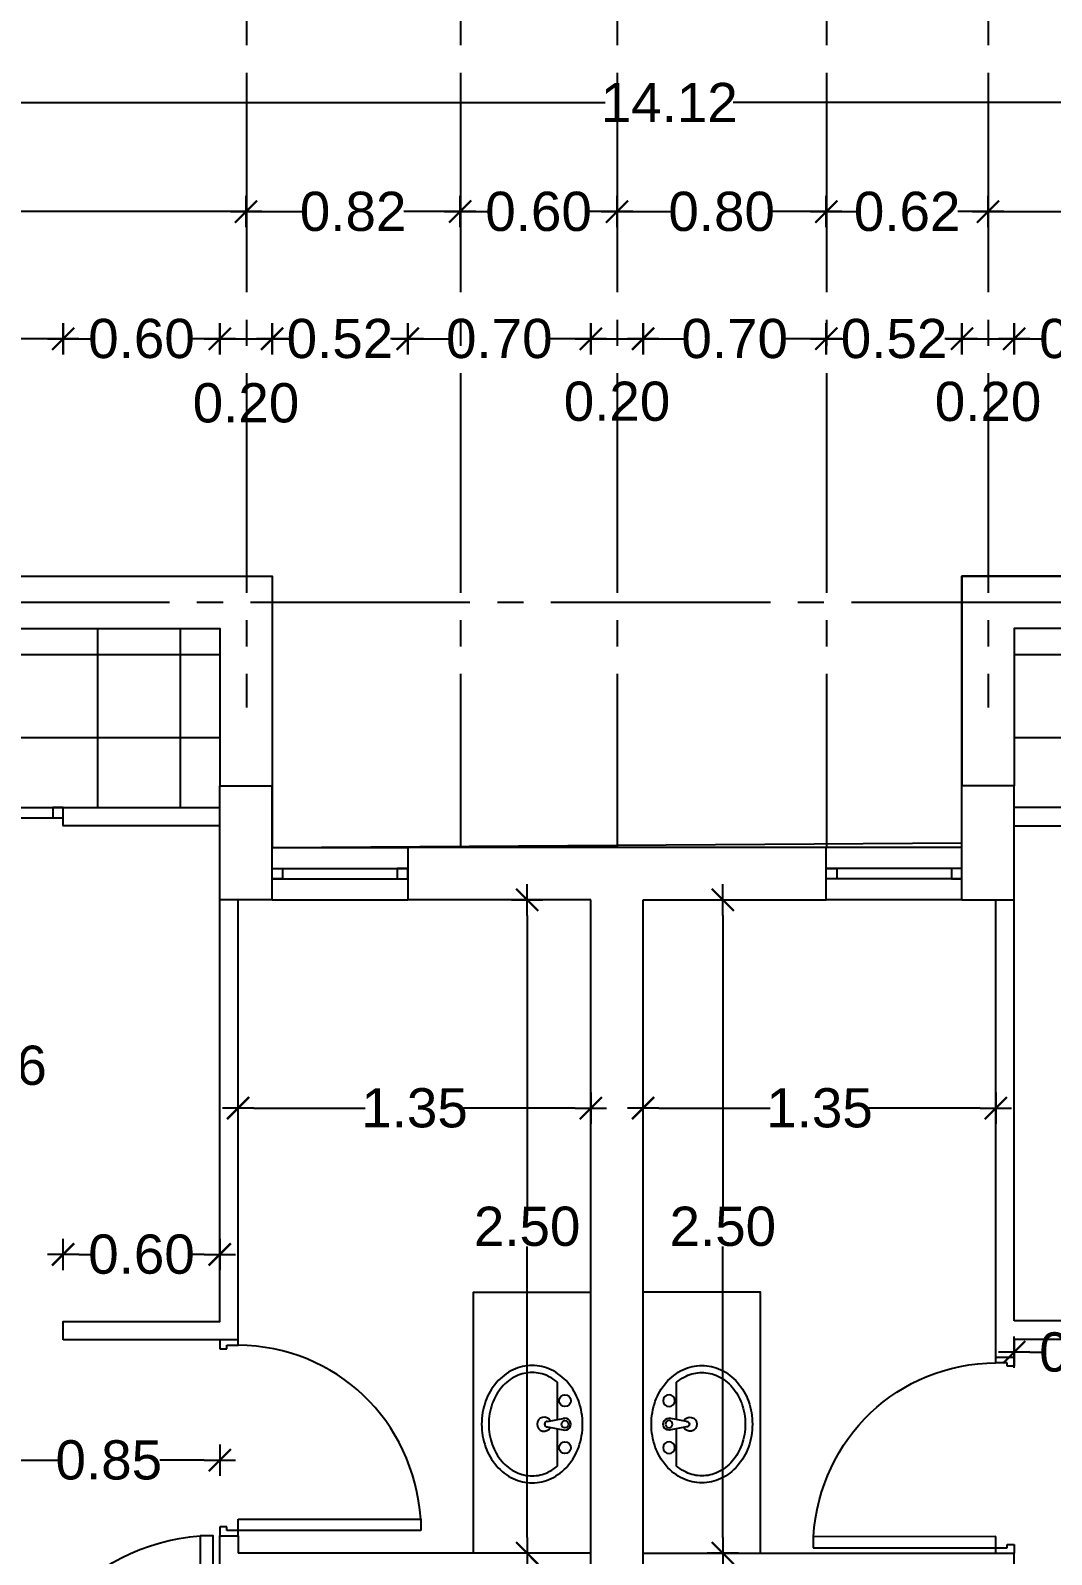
# Model space of a CAD drawing. Header units: millimetres. Extents: x 1217 to 2428, y 234 to 644.
# Drawn here: x 2357.49 to 2361.4, y 491.42 to 497.25 of the extents above; entities that cross this region are included whole.
import ezdxf

# ---------------------------------------------------------------- set-up
doc = ezdxf.new("R2010")
doc.units = ezdxf.units.MM
doc.linetypes.add('ACAD_ISO04W100', pattern=[30, 24, -3, 0, -3])
doc.layers.get('0').update_dxf_attribs({"lineweight": 5})
for name, color, linetype in [('0.1', 251, 'Continuous'), ('0.2', 2, 'Continuous'), ('0.3', 6, 'Continuous'), ('COTAS', 252, 'Continuous'), ('COTAS INTERIORES', 3, 'Continuous'), ('EJES', 8, 'Continuous'), ('MUROS', 7, 'Continuous'), ('PUERTAS', 2, 'Continuous')]:
    doc.layers.add(name, color=color, linetype=linetype)
doc.styles.add('INTERARQ', font='arial.ttf')
doc.dimstyles.new('ESCALA_1-50', dxfattribs={"dimtxt": 0.15, "dimasz": 0.06, "dimexe": 0.18, "dimexo": 0.0625, "dimgap": 0, "dimtad": 0, "dimtih": 1, "dimtoh": 1, "dimzin": 0, "dimdsep": 46, "dimtxsty": 'INTERARQ', "dimblk": 'DIMTICK', "dimcen": 0, "dimse1": 1, "dimse2": 1, "dimclrd": 256, "dimclre": 1, "dimclrt": 2, "dimadec": 0, "dimazin": 0, "dimtfac": 4.5, "dimtofl": 0, "dimtmove": 2, "dimatfit": 3, "dimldrblk": 'DIMTICK', "dimfxl": 1, "dimtolj": 1, "dimtzin": 0, "dimarcsym": 0})
pattern_1 = [(90, (807.40966, -346.18826), (-0.31749764, 2e-16), []), (180, (807.40966, -346.18826), (-2e-16, -0.31749764), [])]

# ---------------------------------------------------------------- blocks, each defined once
blk = doc.blocks.new('P80')
at = {"layer": 'PUERTAS'}
for p, q in [((-0.07, 0.825), (-0.07, 0.85)), ((-0.03, 0.825), (-0.07, 0.825)), ((-0.03, 0.8162), (-0.03, 0.825)), ((0, 0.85), (0, 0.8162)), ((0, 0.8162), (-0.03, 0.8162)), ((-0.07, 0.025), (-0.03, 0.025)), ((-0.07, 0), (-0.07, 0.025)), ((-0.03, 0.0338), (0, 0.0338)), ((-0.03, 0.025), (-0.03, 0.0338)), ((0, 0.0338), (0, 0))]:
    blk.add_line(p, q, dxfattribs=at)
blk.add_lwpolyline([(-0.87, 0.075), (-0.07, 0.075), (-0.07, 0.025), (-0.87, 0.025)], close=True, dxfattribs=at)
blk.add_arc((-0.0663, 0.0108), 0.8063, 87.41929, 175.43291, dxfattribs=at)
blk = doc.blocks.new('Van1-pla')
at = {"color": 8}
for p, q in [((-1.41, 37.99), (-2.71, 45.49)), ((0.99, 37.99), (2.29, 45.49)), ((-2.16, 42.32), (-18.03, 42.32)), ((17.6, 42.32), (1.74, 42.32))]:
    blk.add_line(p, q, dxfattribs=at)
blk.add_lwpolyline([(-25.21, 31.5, 0.112687), (-23.37, 23.44, 0.103282), (-17.89, 16.3, 0.092276), (-9.94, 11.68, 0.085761), (-0.21, 10, 0.085761), (9.52, 11.68, 0.092276), (17.47, 16.3, 0.103282), (22.95, 23.44, 0.112687), (24.79, 31.5, 0.112687), (22.95, 39.56, 0.103282), (17.47, 46.7, 0.092276), (9.52, 51.32, 0.085761), (-0.21, 53, 0.085761), (-9.94, 51.32, 0.092276), (-17.89, 46.7, 0.103282), (-23.37, 39.56, 0.112687)], format="xyb", close=True, dxfattribs=at)
for points in [[(-18.03, 42.32, 0.063934), (-20.67, 38.26, 0.112687), (-22.21, 31.5, 0.112687)], [(-22.21, 31.5, 0.112687), (-20.67, 24.74, 0.103282), (-15.93, 18.57, 0.092276), (-8.94, 14.51, 0.085761), (-0.21, 13, 0.085761), (8.51, 14.51, 0.092276), (15.51, 18.57, 0.103282), (20.25, 24.74, 0.112687), (21.79, 31.5, 0.112687), (20.25, 38.26, 0.063934), (17.6, 42.32, 0.092276)]]:
    blk.add_lwpolyline(points, format="xyb", dxfattribs=at)
for centre, radius in [((-10.21, 45.49), 2.5), ((-0.21, 45.49), 1.5), ((9.79, 45.49), 2.5)]:
    blk.add_circle(centre, radius, dxfattribs=at)
for centre, radius, start, end in [((-0.21, 45.49), 2.5, 340.33287, 199.66713), ((-0.21, 36.6), 3, 118.18244, 61.81756), ((-0.21, 37.99), 1.2, 180, 0)]:
    blk.add_arc(centre, radius, start, end, dxfattribs=at)
blk = doc.blocks.new('DFDFDFDFDDFGGG')
at = {"layer": 'PUERTAS'}
for p, q in [((381629.6763, 7752659.5205), (381629.6427, 7752659.5205)), ((381629.6629, 7752659.4936), (381629.6763, 7752659.4936)), ((381629.6629, 7752659.4505), (381629.6629, 7752659.4936)), ((381629.6763, 7752659.4936), (381629.6763, 7752659.5205)), ((381630.359, 7752659.5205), (381630.359, 7752659.4936)), ((381630.3927, 7752659.5205), (381630.359, 7752659.5205)), ((381630.359, 7752659.4936), (381630.3725, 7752659.4936)), ((381630.3725, 7752659.4936), (381630.3725, 7752659.4505)), ((381629.6427, 7752659.4505), (381629.6629, 7752659.4505)), ((381629.6628, 7752658.7508), (381629.6629, 7752659.4505)), ((381629.6629, 7752659.4505), (381629.7061, 7752659.4505)), ((381629.7061, 7752659.4505), (381629.706, 7752658.7508)), ((381630.3725, 7752659.4505), (381630.3927, 7752659.4505)), ((381629.706, 7752658.7508), (381629.6628, 7752658.7508))]:
    blk.add_line(p, q, dxfattribs=at)
blk.add_ellipse((381629.5787, 7752659.5294), major_axis=(-0.6336, 0.5233), ratio=0.91419, start_param=2.378631, end_param=3.775075, dxfattribs=at)
blk = doc.blocks.new('DIMTICK')
at = {"color": 1}
for p, q in [((0, 1), (0, -1)), ((-1, 0), (1, 0))]:
    blk.add_line(p, q, dxfattribs=at)
at = {"color": 3, "const_width": 0.141}
blk.add_lwpolyline([(0.707, 0.707), (-0.707, -0.707)], dxfattribs=at)
blk = doc.blocks.new('*D288')
at = {"layer": 'COTAS', "lineweight": -2, "ltscale": 3, "transparency": 16777216}
for p, q in [((2355.2505, 496.0718), (2356.2085, 496.0718)), ((2357.5587, 496.0718), (2356.6007, 496.0718))]:
    blk.add_line(p, q, dxfattribs=at)
at = {"layer": 'DEFPOINTS', "color": 0, "ltscale": 3, "transparency": 16777216}
for p in [(2357.6187, 496.0718), (2355.1905, 495.5482), (2357.6187, 494.6134)]:
    blk.add_point(p, dxfattribs=at)
at = {"layer": 'COTAS', "lineweight": -2, "ltscale": 3, "transparency": 16777216, "xscale": 0.06, "yscale": 0.06, "zscale": 0.06, "rotation": 180}
blk.add_blockref('DIMTICK', (2355.1905, 496.0718), dxfattribs=at)
at = {"layer": 'COTAS', "lineweight": -2, "ltscale": 3, "transparency": 16777216, "xscale": 0.06, "yscale": 0.06, "zscale": 0.06}
blk.add_blockref('DIMTICK', (2357.6187, 496.0718), dxfattribs=at)
at = {"layer": 'COTAS', "color": 2, "ltscale": 3, "transparency": 16777216, "insert": (2356.4046, 496.0718), "char_height": 0.15, "attachment_point": 5, "style": 'INTERARQ'}
blk.add_mtext('\\A1;2.43', dxfattribs=at)
blk = doc.blocks.new('*D289')
at = {"layer": 'COTAS', "lineweight": -2, "ltscale": 3, "transparency": 16777216}
for p, q in [((2357.6787, 496.0718), (2357.724, 496.0718)), ((2358.1584, 496.0718), (2358.1131, 496.0718))]:
    blk.add_line(p, q, dxfattribs=at)
at = {"layer": 'DEFPOINTS', "color": 0, "ltscale": 3, "transparency": 16777216}
for p in [(2358.2184, 496.0718), (2358.2184, 494.7463), (2357.6187, 494.6134)]:
    blk.add_point(p, dxfattribs=at)
at = {"layer": 'COTAS', "lineweight": -2, "ltscale": 3, "transparency": 16777216, "xscale": 0.06, "yscale": 0.06, "zscale": 0.06, "rotation": 180}
blk.add_blockref('DIMTICK', (2357.6187, 496.0718), dxfattribs=at)
at = {"layer": 'COTAS', "lineweight": -2, "ltscale": 3, "transparency": 16777216, "xscale": 0.06, "yscale": 0.06, "zscale": 0.06}
blk.add_blockref('DIMTICK', (2358.2184, 496.0718), dxfattribs=at)
at = {"layer": 'COTAS', "color": 2, "ltscale": 3, "transparency": 16777216, "insert": (2357.9185, 496.0718), "char_height": 0.15, "attachment_point": 5, "style": 'INTERARQ'}
blk.add_mtext('\\A1;0.60', dxfattribs=at)
blk = doc.blocks.new('*D290')
at = {"layer": 'COTAS', "lineweight": -2, "ltscale": 3, "transparency": 16777216}
blk.add_line((2358.2784, 496.0718), (2358.3584, 496.0718), dxfattribs=at)
at = {"layer": 'DEFPOINTS', "color": 0, "ltscale": 3, "transparency": 16777216}
for p in [(2358.4184, 496.0718), (2358.2184, 494.7463), (2358.4184, 494.7463)]:
    blk.add_point(p, dxfattribs=at)
at = {"layer": 'COTAS', "lineweight": -2, "ltscale": 3, "transparency": 16777216, "xscale": 0.06, "yscale": 0.06, "zscale": 0.06, "rotation": 180}
blk.add_blockref('DIMTICK', (2358.2184, 496.0718), dxfattribs=at)
at = {"layer": 'COTAS', "lineweight": -2, "ltscale": 3, "transparency": 16777216, "xscale": 0.06, "yscale": 0.06, "zscale": 0.06}
blk.add_blockref('DIMTICK', (2358.4184, 496.0718), dxfattribs=at)
at = {"layer": 'COTAS', "color": 2, "ltscale": 3, "transparency": 16777216, "insert": (2358.3184, 495.8257), "char_height": 0.15, "attachment_point": 5, "style": 'INTERARQ'}
blk.add_mtext('\\A1;0.20', dxfattribs=at)
blk = doc.blocks.new('*D291')
at = {"layer": 'COTAS', "lineweight": -2, "ltscale": 3, "transparency": 16777216}
for p, q in [((2358.4784, 496.0718), (2358.4839, 496.0718)), ((2358.8775, 496.0718), (2358.872, 496.0718))]:
    blk.add_line(p, q, dxfattribs=at)
at = {"layer": 'DEFPOINTS', "color": 0, "ltscale": 3, "transparency": 16777216}
for p in [(2358.9375, 496.0718), (2358.4184, 494.7463), (2358.9375, 494.3463)]:
    blk.add_point(p, dxfattribs=at)
at = {"layer": 'COTAS', "lineweight": -2, "ltscale": 3, "transparency": 16777216, "xscale": 0.06, "yscale": 0.06, "zscale": 0.06, "rotation": 180}
blk.add_blockref('DIMTICK', (2358.4184, 496.0718), dxfattribs=at)
at = {"layer": 'COTAS', "lineweight": -2, "ltscale": 3, "transparency": 16777216, "xscale": 0.06, "yscale": 0.06, "zscale": 0.06}
blk.add_blockref('DIMTICK', (2358.9375, 496.0718), dxfattribs=at)
at = {"layer": 'COTAS', "color": 2, "ltscale": 3, "transparency": 16777216, "insert": (2358.6779, 496.0718), "char_height": 0.15, "attachment_point": 5, "style": 'INTERARQ'}
blk.add_mtext('\\A1;0.52', dxfattribs=at)
blk = doc.blocks.new('*D292')
at = {"layer": 'COTAS', "lineweight": -2, "ltscale": 3, "transparency": 16777216}
for p, q in [((2358.9975, 496.0718), (2359.0934, 496.0718)), ((2359.5784, 496.0718), (2359.4825, 496.0718))]:
    blk.add_line(p, q, dxfattribs=at)
at = {"layer": 'DEFPOINTS', "color": 0, "ltscale": 3, "transparency": 16777216}
for p in [(2359.6384, 496.0718), (2358.9375, 494.3463), (2359.6384, 494.1463)]:
    blk.add_point(p, dxfattribs=at)
at = {"layer": 'COTAS', "lineweight": -2, "ltscale": 3, "transparency": 16777216, "xscale": 0.06, "yscale": 0.06, "zscale": 0.06, "rotation": 180}
blk.add_blockref('DIMTICK', (2358.9375, 496.0718), dxfattribs=at)
at = {"layer": 'COTAS', "lineweight": -2, "ltscale": 3, "transparency": 16777216, "xscale": 0.06, "yscale": 0.06, "zscale": 0.06}
blk.add_blockref('DIMTICK', (2359.6384, 496.0718), dxfattribs=at)
at = {"layer": 'COTAS', "color": 2, "ltscale": 3, "transparency": 16777216, "insert": (2359.2879, 496.0718), "char_height": 0.15, "attachment_point": 5, "style": 'INTERARQ'}
blk.add_mtext('\\A1;0.70', dxfattribs=at)
blk = doc.blocks.new('*D293')
at = {"layer": 'COTAS', "lineweight": -2, "ltscale": 3, "transparency": 16777216}
blk.add_line((2359.6984, 496.0718), (2359.7784, 496.0718), dxfattribs=at)
at = {"layer": 'DEFPOINTS', "color": 0, "ltscale": 3, "transparency": 16777216}
for p in [(2359.8384, 496.0718), (2359.6384, 494.1463), (2359.8384, 494.1463)]:
    blk.add_point(p, dxfattribs=at)
at = {"layer": 'COTAS', "lineweight": -2, "ltscale": 3, "transparency": 16777216, "xscale": 0.06, "yscale": 0.06, "zscale": 0.06, "rotation": 180}
blk.add_blockref('DIMTICK', (2359.6384, 496.0718), dxfattribs=at)
at = {"layer": 'COTAS', "lineweight": -2, "ltscale": 3, "transparency": 16777216, "xscale": 0.06, "yscale": 0.06, "zscale": 0.06}
blk.add_blockref('DIMTICK', (2359.8384, 496.0718), dxfattribs=at)
at = {"layer": 'COTAS', "color": 2, "ltscale": 3, "transparency": 16777216, "insert": (2359.7384, 495.8317), "char_height": 0.15, "attachment_point": 5, "style": 'INTERARQ'}
blk.add_mtext('\\A1;0.20', dxfattribs=at)
blk = doc.blocks.new('*D294')
at = {"layer": 'COTAS', "lineweight": -2, "ltscale": 3, "transparency": 16777216}
for p, q in [((2359.8984, 496.0718), (2359.9943, 496.0718)), ((2360.4794, 496.0718), (2360.3835, 496.0718))]:
    blk.add_line(p, q, dxfattribs=at)
at = {"layer": 'DEFPOINTS', "color": 0, "ltscale": 3, "transparency": 16777216}
for p in [(2360.5394, 496.0718), (2360.5394, 494.3463), (2359.8384, 494.1463)]:
    blk.add_point(p, dxfattribs=at)
at = {"layer": 'COTAS', "lineweight": -2, "ltscale": 3, "transparency": 16777216, "xscale": 0.06, "yscale": 0.06, "zscale": 0.06, "rotation": 180}
blk.add_blockref('DIMTICK', (2359.8384, 496.0718), dxfattribs=at)
at = {"layer": 'COTAS', "lineweight": -2, "ltscale": 3, "transparency": 16777216, "xscale": 0.06, "yscale": 0.06, "zscale": 0.06}
blk.add_blockref('DIMTICK', (2360.5394, 496.0718), dxfattribs=at)
at = {"layer": 'COTAS', "color": 2, "ltscale": 3, "transparency": 16777216, "insert": (2360.1889, 496.0718), "char_height": 0.15, "attachment_point": 5, "style": 'INTERARQ'}
blk.add_mtext('\\A1;0.70', dxfattribs=at)
blk = doc.blocks.new('*D295')
at = {"layer": 'COTAS', "lineweight": -2, "ltscale": 3, "transparency": 16777216}
for p, q in [((2360.5994, 496.0718), (2360.6049, 496.0718)), ((2360.9985, 496.0718), (2360.993, 496.0718))]:
    blk.add_line(p, q, dxfattribs=at)
at = {"layer": 'DEFPOINTS', "color": 0, "ltscale": 3, "transparency": 16777216}
for p in [(2361.0585, 496.0718), (2361.0585, 494.7463), (2360.5394, 494.3463)]:
    blk.add_point(p, dxfattribs=at)
at = {"layer": 'COTAS', "lineweight": -2, "ltscale": 3, "transparency": 16777216, "xscale": 0.06, "yscale": 0.06, "zscale": 0.06, "rotation": 180}
blk.add_blockref('DIMTICK', (2360.5394, 496.0718), dxfattribs=at)
at = {"layer": 'COTAS', "lineweight": -2, "ltscale": 3, "transparency": 16777216, "xscale": 0.06, "yscale": 0.06, "zscale": 0.06}
blk.add_blockref('DIMTICK', (2361.0585, 496.0718), dxfattribs=at)
at = {"layer": 'COTAS', "color": 2, "ltscale": 3, "transparency": 16777216, "insert": (2360.7989, 496.0718), "char_height": 0.15, "attachment_point": 5, "style": 'INTERARQ'}
blk.add_mtext('\\A1;0.52', dxfattribs=at)
blk = doc.blocks.new('*D296')
at = {"layer": 'COTAS', "lineweight": -2, "ltscale": 3, "transparency": 16777216}
blk.add_line((2361.1185, 496.0718), (2361.1985, 496.0718), dxfattribs=at)
at = {"layer": 'DEFPOINTS', "color": 0, "ltscale": 3, "transparency": 16777216}
for p in [(2361.2585, 496.0718), (2361.0585, 494.7463), (2361.2585, 494.7463)]:
    blk.add_point(p, dxfattribs=at)
at = {"layer": 'COTAS', "lineweight": -2, "ltscale": 3, "transparency": 16777216, "xscale": 0.06, "yscale": 0.06, "zscale": 0.06, "rotation": 180}
blk.add_blockref('DIMTICK', (2361.0585, 496.0718), dxfattribs=at)
at = {"layer": 'COTAS', "lineweight": -2, "ltscale": 3, "transparency": 16777216, "xscale": 0.06, "yscale": 0.06, "zscale": 0.06}
blk.add_blockref('DIMTICK', (2361.2585, 496.0718), dxfattribs=at)
at = {"layer": 'COTAS', "color": 2, "ltscale": 3, "transparency": 16777216, "insert": (2361.1585, 495.8311), "char_height": 0.15, "attachment_point": 5, "style": 'INTERARQ'}
blk.add_mtext('\\A1;0.20', dxfattribs=at)
blk = doc.blocks.new('*D297')
at = {"layer": 'COTAS', "lineweight": -2, "ltscale": 3, "transparency": 16777216}
for p, q in [((2361.3185, 496.0718), (2361.3637, 496.0718)), ((2361.7981, 496.0718), (2361.7528, 496.0718))]:
    blk.add_line(p, q, dxfattribs=at)
at = {"layer": 'DEFPOINTS', "color": 0, "ltscale": 3, "transparency": 16777216}
for p in [(2361.8581, 496.0718), (2361.2585, 494.7463), (2361.8581, 494.6134)]:
    blk.add_point(p, dxfattribs=at)
at = {"layer": 'COTAS', "lineweight": -2, "ltscale": 3, "transparency": 16777216, "xscale": 0.06, "yscale": 0.06, "zscale": 0.06, "rotation": 180}
blk.add_blockref('DIMTICK', (2361.2585, 496.0718), dxfattribs=at)
at = {"layer": 'COTAS', "lineweight": -2, "ltscale": 3, "transparency": 16777216, "xscale": 0.06, "yscale": 0.06, "zscale": 0.06}
blk.add_blockref('DIMTICK', (2361.8581, 496.0718), dxfattribs=at)
at = {"layer": 'COTAS', "color": 2, "ltscale": 3, "transparency": 16777216, "insert": (2361.5583, 496.0718), "char_height": 0.15, "attachment_point": 5, "style": 'INTERARQ'}
blk.add_mtext('\\A1;0.60', dxfattribs=at)
blk = doc.blocks.new('*D304')
at = {"layer": 'COTAS', "lineweight": -2, "ltscale": 3, "transparency": 16777216}
for p, q in [((2354.5485, 496.5582), (2356.2088, 496.5582)), ((2358.2587, 496.5582), (2356.5984, 496.5582))]:
    blk.add_line(p, q, dxfattribs=at)
at = {"layer": 'DEFPOINTS', "color": 0, "ltscale": 3, "transparency": 16777216}
for p in [(2354.4885, 496.5582, 0), (2358.3187, 496.5582), (2358.3187, 495.5482)]:
    blk.add_point(p, dxfattribs=at)
at = {"layer": 'COTAS', "lineweight": -2, "ltscale": 3, "transparency": 16777216, "xscale": 0.06, "yscale": 0.06, "zscale": 0.06, "rotation": 180}
blk.add_blockref('DIMTICK', (2354.4885, 496.5582), dxfattribs=at)
at = {"layer": 'COTAS', "lineweight": -2, "ltscale": 3, "transparency": 16777216, "xscale": 0.06, "yscale": 0.06, "zscale": 0.06}
blk.add_blockref('DIMTICK', (2358.3187, 496.5582), dxfattribs=at)
at = {"layer": 'COTAS', "color": 2, "ltscale": 3, "transparency": 16777216, "insert": (2356.4036, 496.5582), "char_height": 0.15, "attachment_point": 5, "style": 'INTERARQ'}
blk.add_mtext('\\A1;3.83', dxfattribs=at)
blk = doc.blocks.new('*D305')
at = {"layer": 'COTAS', "lineweight": -2, "ltscale": 3, "transparency": 16777216}
for p, q in [((2358.3787, 496.5582), (2358.5343, 496.5582)), ((2359.078, 496.5582), (2358.9224, 496.5582))]:
    blk.add_line(p, q, dxfattribs=at)
at = {"layer": 'DEFPOINTS', "color": 0, "ltscale": 3, "transparency": 16777216}
for p in [(2359.138, 496.5582), (2358.3187, 495.5482), (2359.138, 495.4484)]:
    blk.add_point(p, dxfattribs=at)
at = {"layer": 'COTAS', "lineweight": -2, "ltscale": 3, "transparency": 16777216, "xscale": 0.06, "yscale": 0.06, "zscale": 0.06, "rotation": 180}
blk.add_blockref('DIMTICK', (2358.3187, 496.5582), dxfattribs=at)
at = {"layer": 'COTAS', "lineweight": -2, "ltscale": 3, "transparency": 16777216, "xscale": 0.06, "yscale": 0.06, "zscale": 0.06}
blk.add_blockref('DIMTICK', (2359.138, 496.5582), dxfattribs=at)
at = {"layer": 'COTAS', "color": 2, "ltscale": 3, "transparency": 16777216, "insert": (2358.7284, 496.5582), "char_height": 0.15, "attachment_point": 5, "style": 'INTERARQ'}
blk.add_mtext('\\A1;0.82', dxfattribs=at)
blk = doc.blocks.new('*D306')
at = {"layer": 'COTAS', "lineweight": -2, "ltscale": 3, "transparency": 16777216}
for p, q in [((2359.198, 496.5582), (2359.2437, 496.5582)), ((2359.6784, 496.5582), (2359.6328, 496.5582))]:
    blk.add_line(p, q, dxfattribs=at)
at = {"layer": 'DEFPOINTS', "color": 0, "ltscale": 3, "transparency": 16777216}
for p in [(2359.7384, 496.5582), (2359.138, 495.4484), (2359.7384, 495.4484)]:
    blk.add_point(p, dxfattribs=at)
at = {"layer": 'COTAS', "lineweight": -2, "ltscale": 3, "transparency": 16777216, "xscale": 0.06, "yscale": 0.06, "zscale": 0.06, "rotation": 180}
blk.add_blockref('DIMTICK', (2359.138, 496.5582), dxfattribs=at)
at = {"layer": 'COTAS', "lineweight": -2, "ltscale": 3, "transparency": 16777216, "xscale": 0.06, "yscale": 0.06, "zscale": 0.06}
blk.add_blockref('DIMTICK', (2359.7384, 496.5582), dxfattribs=at)
at = {"layer": 'COTAS', "color": 2, "ltscale": 3, "transparency": 16777216, "insert": (2359.4382, 496.5582), "char_height": 0.15, "attachment_point": 5, "style": 'INTERARQ'}
blk.add_mtext('\\A1;0.60', dxfattribs=at)
blk = doc.blocks.new('*D307')
at = {"layer": 'COTAS', "lineweight": -2, "ltscale": 3, "transparency": 16777216}
for p, q in [((2359.7984, 496.5582), (2359.9443, 496.5582)), ((2360.4794, 496.5582), (2360.3335, 496.5582))]:
    blk.add_line(p, q, dxfattribs=at)
at = {"layer": 'DEFPOINTS', "color": 0, "ltscale": 3, "transparency": 16777216}
for p in [(2360.5394, 496.5582), (2359.7384, 495.4484), (2360.5394, 495.4483)]:
    blk.add_point(p, dxfattribs=at)
at = {"layer": 'COTAS', "lineweight": -2, "ltscale": 3, "transparency": 16777216, "xscale": 0.06, "yscale": 0.06, "zscale": 0.06, "rotation": 180}
blk.add_blockref('DIMTICK', (2359.7384, 496.5582), dxfattribs=at)
at = {"layer": 'COTAS', "lineweight": -2, "ltscale": 3, "transparency": 16777216, "xscale": 0.06, "yscale": 0.06, "zscale": 0.06}
blk.add_blockref('DIMTICK', (2360.5394, 496.5582), dxfattribs=at)
at = {"layer": 'COTAS', "color": 2, "ltscale": 3, "transparency": 16777216, "insert": (2360.1389, 496.5582), "char_height": 0.15, "attachment_point": 5, "style": 'INTERARQ'}
blk.add_mtext('\\A1;0.80', dxfattribs=at)
blk = doc.blocks.new('*D308')
at = {"layer": 'COTAS', "lineweight": -2, "ltscale": 3, "transparency": 16777216}
for p, q in [((2360.5994, 496.5582), (2360.6549, 496.5582)), ((2361.0985, 496.5582), (2361.043, 496.5582))]:
    blk.add_line(p, q, dxfattribs=at)
at = {"layer": 'DEFPOINTS', "color": 0, "ltscale": 3, "transparency": 16777216}
for p in [(2361.1585, 496.5582), (2360.5394, 495.4483), (2361.1585, 495.4484)]:
    blk.add_point(p, dxfattribs=at)
at = {"layer": 'COTAS', "lineweight": -2, "ltscale": 3, "transparency": 16777216, "xscale": 0.06, "yscale": 0.06, "zscale": 0.06, "rotation": 180}
blk.add_blockref('DIMTICK', (2360.5394, 496.5582), dxfattribs=at)
at = {"layer": 'COTAS', "lineweight": -2, "ltscale": 3, "transparency": 16777216, "xscale": 0.06, "yscale": 0.06, "zscale": 0.06}
blk.add_blockref('DIMTICK', (2361.1585, 496.5582), dxfattribs=at)
at = {"layer": 'COTAS', "color": 2, "ltscale": 3, "transparency": 16777216, "insert": (2360.8489, 496.5582), "char_height": 0.15, "attachment_point": 5, "style": 'INTERARQ'}
blk.add_mtext('\\A1;0.62', dxfattribs=at)
blk = doc.blocks.new('*D309')
at = {"layer": 'COTAS', "lineweight": -2, "ltscale": 3, "transparency": 16777216}
for p, q in [((2361.2185, 496.5582), (2362.8778, 496.5582)), ((2364.9268, 496.5582), (2363.2674, 496.5582))]:
    blk.add_line(p, q, dxfattribs=at)
at = {"layer": 'DEFPOINTS', "color": 0, "ltscale": 3, "transparency": 16777216}
for p in [(2364.9868, 496.5582), (2361.1585, 495.4484), (2364.9868, 495.2271, 0)]:
    blk.add_point(p, dxfattribs=at)
at = {"layer": 'COTAS', "lineweight": -2, "ltscale": 3, "transparency": 16777216, "xscale": 0.06, "yscale": 0.06, "zscale": 0.06, "rotation": 180}
blk.add_blockref('DIMTICK', (2361.1585, 496.5582), dxfattribs=at)
at = {"layer": 'COTAS', "lineweight": -2, "ltscale": 3, "transparency": 16777216, "xscale": 0.06, "yscale": 0.06, "zscale": 0.06}
blk.add_blockref('DIMTICK', (2364.9868, 496.5582), dxfattribs=at)
at = {"layer": 'COTAS', "color": 2, "ltscale": 3, "transparency": 16777216, "insert": (2363.0726, 496.5582), "char_height": 0.15, "attachment_point": 5, "style": 'INTERARQ'}
blk.add_mtext('\\A1;3.83', dxfattribs=at)
blk = doc.blocks.new('*D312')
at = {"layer": 'COTAS', "lineweight": -2, "ltscale": 3, "transparency": 16777216}
for p, q in [((2352.9384, 496.9757), (2359.6931, 496.9757)), ((2366.9383, 496.9757), (2360.1836, 496.9757))]:
    blk.add_line(p, q, dxfattribs=at)
at = {"layer": 'DEFPOINTS', "color": 0, "ltscale": 3, "transparency": 16777216}
for p in [(2366.9983, 496.9757), (2352.8784, 491.6775, 0), (2366.9983, 491.6776, 0)]:
    blk.add_point(p, dxfattribs=at)
at = {"layer": 'COTAS', "lineweight": -2, "ltscale": 3, "transparency": 16777216, "xscale": 0.06, "yscale": 0.06, "zscale": 0.06, "rotation": 180}
blk.add_blockref('DIMTICK', (2352.8784, 496.9757), dxfattribs=at)
at = {"layer": 'COTAS', "lineweight": -2, "ltscale": 3, "transparency": 16777216, "xscale": 0.06, "yscale": 0.06, "zscale": 0.06}
blk.add_blockref('DIMTICK', (2366.9983, 496.9757), dxfattribs=at)
at = {"layer": 'COTAS', "color": 2, "ltscale": 3, "transparency": 16777216, "insert": (2359.9384, 496.9757), "char_height": 0.15, "attachment_point": 5, "style": 'INTERARQ'}
blk.add_mtext('\\A1;14.12', dxfattribs=at)
blk = doc.blocks.new('*D353')
at = {"layer": 'COTAS INTERIORES', "lineweight": -2, "ltscale": 3, "transparency": 16777216}
for p, q in [((2357.4284, 491.7812), (2357.598, 491.7812)), ((2358.1583, 491.7812), (2357.9887, 491.7812))]:
    blk.add_line(p, q, dxfattribs=at)
at = {"layer": 'DEFPOINTS', "color": 0, "ltscale": 3, "transparency": 16777216}
for p in [(2358.2183, 491.7812), (2357.3684, 491.5552), (2358.2183, 491.4252)]:
    blk.add_point(p, dxfattribs=at)
at = {"layer": 'COTAS INTERIORES', "lineweight": -2, "ltscale": 3, "transparency": 16777216, "xscale": 0.06, "yscale": 0.06, "zscale": 0.06, "rotation": 180}
blk.add_blockref('DIMTICK', (2357.3684, 491.7812), dxfattribs=at)
at = {"layer": 'COTAS INTERIORES', "lineweight": -2, "ltscale": 3, "transparency": 16777216, "xscale": 0.06, "yscale": 0.06, "zscale": 0.06}
blk.add_blockref('DIMTICK', (2358.2183, 491.7812), dxfattribs=at)
at = {"layer": 'COTAS INTERIORES', "color": 2, "ltscale": 3, "transparency": 16777216, "insert": (2357.7933, 491.7812), "char_height": 0.15, "attachment_point": 5, "style": 'INTERARQ'}
blk.add_mtext('\\A1;0.85', dxfattribs=at)
blk = doc.blocks.new('*D357')
at = {"layer": 'COTAS INTERIORES', "lineweight": -2, "ltscale": 3, "transparency": 16777216}
for p, q in [((2357.3522, 494.2108), (2357.3522, 493.3676)), ((2357.3522, 492.3713), (2357.3522, 493.2145))]:
    blk.add_line(p, q, dxfattribs=at)
at = {"layer": 'DEFPOINTS', "color": 0, "ltscale": 3, "transparency": 16777216}
for p in [(2357.7843, 494.2708, 0), (2357.3522, 492.3113), (2357.8227, 492.3113, 0)]:
    blk.add_point(p, dxfattribs=at)
at = {"layer": 'COTAS INTERIORES', "lineweight": -2, "ltscale": 3, "transparency": 16777216, "xscale": 0.06, "yscale": 0.06, "zscale": 0.06}
for p, rotation in [((2357.3522, 494.2708), 90), ((2357.3522, 492.3113), 270)]:
    blk.add_blockref('DIMTICK', p, dxfattribs=dict(at, rotation=rotation))
at = {"layer": 'COTAS INTERIORES', "color": 2, "ltscale": 3, "transparency": 16777216, "insert": (2357.3522, 493.291), "char_height": 0.15, "attachment_point": 5, "style": 'INTERARQ'}
blk.add_mtext('\\A1;1.96', dxfattribs=at)
blk = doc.blocks.new('*D358')
at = {"layer": 'COTAS INTERIORES', "lineweight": -2, "ltscale": 3, "transparency": 16777216}
for p, q in [((2357.6787, 492.5685), (2357.7239, 492.5685)), ((2358.1583, 492.5685), (2358.1131, 492.5685))]:
    blk.add_line(p, q, dxfattribs=at)
at = {"layer": 'DEFPOINTS', "color": 0, "ltscale": 3, "transparency": 16777216}
for p in [(2358.2183, 492.5685), (2357.6187, 492.2442, 0), (2358.2183, 492.2442, 0)]:
    blk.add_point(p, dxfattribs=at)
at = {"layer": 'COTAS INTERIORES', "lineweight": -2, "ltscale": 3, "transparency": 16777216, "xscale": 0.06, "yscale": 0.06, "zscale": 0.06, "rotation": 180}
blk.add_blockref('DIMTICK', (2357.6187, 492.5685), dxfattribs=at)
at = {"layer": 'COTAS INTERIORES', "lineweight": -2, "ltscale": 3, "transparency": 16777216, "xscale": 0.06, "yscale": 0.06, "zscale": 0.06}
blk.add_blockref('DIMTICK', (2358.2183, 492.5685), dxfattribs=at)
at = {"layer": 'COTAS INTERIORES', "color": 2, "ltscale": 3, "transparency": 16777216, "insert": (2357.9185, 492.5685), "char_height": 0.15, "attachment_point": 5, "style": 'INTERARQ'}
blk.add_mtext('\\A1;0.60', dxfattribs=at)
blk = doc.blocks.new('*D360')
at = {"layer": 'COTAS INTERIORES', "lineweight": -2, "ltscale": 3, "transparency": 16777216}
for p, q in [((2359.3944, 493.8651), (2359.3944, 492.7517)), ((2359.3944, 491.4851), (2359.3944, 492.5985))]:
    blk.add_line(p, q, dxfattribs=at)
at = {"layer": 'DEFPOINTS', "color": 0, "ltscale": 3, "transparency": 16777216}
for p in [(2359.2879, 493.9251, 0), (2359.2878, 491.4251, 0), (2359.3944, 491.4251)]:
    blk.add_point(p, dxfattribs=at)
at = {"layer": 'COTAS INTERIORES', "lineweight": -2, "ltscale": 3, "transparency": 16777216, "xscale": 0.06, "yscale": 0.06, "zscale": 0.06}
for p, rotation in [((2359.3944, 493.9251), 90), ((2359.3944, 491.4251), 270)]:
    blk.add_blockref('DIMTICK', p, dxfattribs=dict(at, rotation=rotation))
at = {"layer": 'COTAS INTERIORES', "color": 2, "ltscale": 3, "transparency": 16777216, "insert": (2359.3944, 492.6751), "char_height": 0.15, "attachment_point": 5, "style": 'INTERARQ'}
blk.add_mtext('\\A1;2.50', dxfattribs=at)
blk = doc.blocks.new('*D361')
at = {"layer": 'COTAS INTERIORES', "lineweight": -2, "ltscale": 3, "transparency": 16777216}
for p, q in [((2358.3483, 493.1283), (2358.7751, 493.1283)), ((2359.5784, 493.1283), (2359.1517, 493.1283))]:
    blk.add_line(p, q, dxfattribs=at)
at = {"layer": 'DEFPOINTS', "color": 0, "ltscale": 3, "transparency": 16777216}
for p in [(2359.6384, 493.1283), (2358.2883, 493.0497, 0), (2359.6384, 493.0651, 0)]:
    blk.add_point(p, dxfattribs=at)
at = {"layer": 'COTAS INTERIORES', "lineweight": -2, "ltscale": 3, "transparency": 16777216, "xscale": 0.06, "yscale": 0.06, "zscale": 0.06, "rotation": 180}
blk.add_blockref('DIMTICK', (2358.2883, 493.1283), dxfattribs=at)
at = {"layer": 'COTAS INTERIORES', "lineweight": -2, "ltscale": 3, "transparency": 16777216, "xscale": 0.06, "yscale": 0.06, "zscale": 0.06}
blk.add_blockref('DIMTICK', (2359.6384, 493.1283), dxfattribs=at)
at = {"layer": 'COTAS INTERIORES', "color": 2, "ltscale": 3, "transparency": 16777216, "insert": (2358.9634, 493.1283), "char_height": 0.15, "attachment_point": 5, "style": 'INTERARQ'}
blk.add_mtext('\\A1;1.35', dxfattribs=at)
blk = doc.blocks.new('*D362')
at = {"layer": 'COTAS INTERIORES', "lineweight": -2, "ltscale": 3, "transparency": 16777216}
for p, q in [((2359.8984, 493.1283), (2360.3251, 493.1283)), ((2361.1285, 493.1283), (2360.7018, 493.1283))]:
    blk.add_line(p, q, dxfattribs=at)
at = {"layer": 'DEFPOINTS', "color": 0, "ltscale": 3, "transparency": 16777216}
for p in [(2359.8384, 493.1283, 0), (2361.1885, 493.1283, 0), (2361.1885, 493.1283)]:
    blk.add_point(p, dxfattribs=at)
at = {"layer": 'COTAS INTERIORES', "lineweight": -2, "ltscale": 3, "transparency": 16777216, "xscale": 0.06, "yscale": 0.06, "zscale": 0.06, "rotation": 180}
blk.add_blockref('DIMTICK', (2359.8384, 493.1283), dxfattribs=at)
at = {"layer": 'COTAS INTERIORES', "lineweight": -2, "ltscale": 3, "transparency": 16777216, "xscale": 0.06, "yscale": 0.06, "zscale": 0.06}
blk.add_blockref('DIMTICK', (2361.1885, 493.1283), dxfattribs=at)
at = {"layer": 'COTAS INTERIORES', "color": 2, "ltscale": 3, "transparency": 16777216, "insert": (2360.5135, 493.1283), "char_height": 0.15, "attachment_point": 5, "style": 'INTERARQ'}
blk.add_mtext('\\A1;1.35', dxfattribs=at)
blk = doc.blocks.new('*D363')
at = {"layer": 'COTAS INTERIORES', "lineweight": -2, "ltscale": 3, "transparency": 16777216}
for p, q in [((2360.1434, 493.8651), (2360.1434, 492.7517)), ((2360.1434, 491.4851), (2360.1434, 492.5985))]:
    blk.add_line(p, q, dxfattribs=at)
at = {"layer": 'DEFPOINTS', "color": 0, "ltscale": 3, "transparency": 16777216}
for p in [(2360.0631, 493.9251, 0), (2360.1434, 493.9251), (2360.0631, 491.4251, 0)]:
    blk.add_point(p, dxfattribs=at)
at = {"layer": 'COTAS INTERIORES', "lineweight": -2, "ltscale": 3, "transparency": 16777216, "xscale": 0.06, "yscale": 0.06, "zscale": 0.06}
for p, rotation in [((2360.1434, 493.9251), 90), ((2360.1434, 491.4251), 270)]:
    blk.add_blockref('DIMTICK', p, dxfattribs=dict(at, rotation=rotation))
at = {"layer": 'COTAS INTERIORES', "color": 2, "ltscale": 3, "transparency": 16777216, "insert": (2360.1434, 492.6751), "char_height": 0.15, "attachment_point": 5, "style": 'INTERARQ'}
blk.add_mtext('\\A1;2.50', dxfattribs=at)
blk = doc.blocks.new('*D366')
at = {"layer": 'COTAS INTERIORES', "lineweight": -2, "ltscale": 3, "transparency": 16777216}
for p, q in [((2361.3185, 492.1941), (2361.3637, 492.1941)), ((2361.7981, 492.1941), (2361.7528, 492.1941))]:
    blk.add_line(p, q, dxfattribs=at)
at = {"layer": 'DEFPOINTS', "color": 0, "ltscale": 3, "transparency": 16777216}
for p in [(2361.2585, 494.3223, 0), (2361.8581, 494.3223, 0), (2361.8581, 492.1941)]:
    blk.add_point(p, dxfattribs=at)
at = {"layer": 'COTAS INTERIORES', "lineweight": -2, "ltscale": 3, "transparency": 16777216, "xscale": 0.06, "yscale": 0.06, "zscale": 0.06, "rotation": 180}
blk.add_blockref('DIMTICK', (2361.2585, 492.1941), dxfattribs=at)
at = {"layer": 'COTAS INTERIORES', "lineweight": -2, "ltscale": 3, "transparency": 16777216, "xscale": 0.06, "yscale": 0.06, "zscale": 0.06}
blk.add_blockref('DIMTICK', (2361.8581, 492.1941), dxfattribs=at)
at = {"layer": 'COTAS INTERIORES', "color": 2, "ltscale": 3, "transparency": 16777216, "insert": (2361.5583, 492.1941), "char_height": 0.15, "attachment_point": 5, "style": 'INTERARQ'}
blk.add_mtext('\\A1;0.60', dxfattribs=at)

msp = doc.modelspace()

# ---------------------------------------------------------------- hatches: boundary and pattern name
at = {"layer": '0.1'}
h = msp.add_hatch(dxfattribs=at)
h.set_pattern_fill('NET', color=256, scale=0.099999, angle=-270, style=0)
h.set_pattern_definition(pattern_1)
h.paths.add_polyline_path([(2355.36753, 494.96328), (2354.58846, 494.27844), (2354.60846, 494.27844), (2354.62846, 494.27844), (2357.47673, 494.27844), (2357.6187, 494.27844), (2358.21841, 494.27844), (2358.21837, 494.96328)])
h = msp.add_hatch(dxfattribs=at)
h.set_pattern_fill('NET', color=256, scale=0.099999, angle=-270, style=0)
h.set_pattern_definition(pattern_1)
h.paths.add_polyline_path([(2364.1093, 494.96328), (2364.88838, 494.27844), (2364.86837, 494.27844), (2364.84838, 494.27844), (2362.0001, 494.27844), (2361.85813, 494.27844), (2361.25843, 494.27844), (2361.25846, 494.96328)])

# ---------------------------------------------------------------- linework, layer by layer
at = {"layer": '0.1', "ltscale": 3, "elevation": 0}
msp.add_lwpolyline([(2354.38846, 491.4808), (2354.38846, 494.36129), (2355.30082, 495.16328), (2358.41837, 495.16328), (2358.41837, 494.12515), (2361.05846, 494.14324), (2361.05846, 495.16328), (2364.17602, 495.16328), (2365.08838, 494.36129), (2365.08832, 491.48085)], dxfattribs=at)
at = {"layer": '0.1', "elevation": 0}
for points in [[(2354.62846, 494.27844), (2357.6187, 494.27844)], [(2354.62846, 494.27844), (2357.6187, 494.27844)], [(2354.62846, 494.23844), (2357.6187, 494.23844)], [(2354.62846, 494.23844), (2357.6187, 494.23844)], [(2358.41837, 494.04516), (2358.93745, 494.04516)], [(2361.05846, 494.04516), (2360.53938, 494.04516)], [(2358.41837, 494.00516), (2358.93745, 494.00516)], [(2361.05846, 494.00516), (2360.53938, 494.00516)], [(2359.63843, 491.42514), (2359.18896, 491.42514), (2359.18896, 492.42434), (2359.63843, 492.42434)], [(2359.8384, 491.42514), (2360.28787, 491.42514), (2360.28787, 492.42434), (2359.8384, 492.42434)]]:
    msp.add_lwpolyline(points, dxfattribs=at)
at = {"layer": '0.1', "color": 1, "elevation": 0}
for points in [[(2358.41837, 494.12515), (2358.93745, 494.12515)], [(2361.05846, 494.12515), (2360.53938, 494.12515)], [(2358.41837, 493.92521), (2358.93745, 493.92517)], [(2361.05846, 493.92521), (2360.53938, 493.92517)]]:
    msp.add_lwpolyline(points, dxfattribs=at)
at = {"layer": '0.2', "elevation": 0}
for points in [[(2354.38846, 494.36129), (2355.30082, 495.16328), (2358.41837, 495.16328), (2358.41837, 494.36129)], [(2365.08838, 494.36129), (2364.17602, 495.16328), (2361.05846, 495.16328), (2361.05846, 494.36129)], [(2354.58846, 494.27844), (2355.36753, 494.96328), (2358.21837, 494.96328), (2358.21837, 494.36129)], [(2364.88838, 494.27844), (2364.1093, 494.96328), (2361.25846, 494.96328), (2361.25846, 494.36129)], [(2357.5787, 494.27844), (2357.5787, 494.23844), (2357.6187, 494.23844), (2357.6187, 494.27844), (2357.5787, 494.27844)], [(2357.5787, 494.27844), (2357.5787, 494.23844), (2357.6187, 494.23844), (2357.6187, 494.27844), (2357.5787, 494.27844)], [(2358.41837, 494.00515), (2358.41837, 494.04515), (2358.45837, 494.04515), (2358.45837, 494.00515), (2358.41837, 494.00515)], [(2358.93745, 494.00515), (2358.93745, 494.04515), (2358.89745, 494.04515), (2358.89745, 494.00515), (2358.93745, 494.00515)], [(2360.53938, 494.00515), (2360.53938, 494.04515), (2360.57938, 494.04515), (2360.57938, 494.00515), (2360.53938, 494.00515)], [(2361.05846, 494.00515), (2361.05846, 494.04515), (2361.01846, 494.04515), (2361.01846, 494.00515), (2361.05846, 494.00515)]]:
    msp.add_lwpolyline(points, dxfattribs=at)
at = {"layer": '0.3'}
for p, q in [((2358.28833, 492.24129, 0), (2358.28833, 493.9252, 0)), ((2361.1885, 492.17431, 0), (2361.1885, 493.9252, 0)), ((2361.25852, 492.31425, 0), (2361.25845, 493.9252, 0)), ((2358.21833, 489.57767, 0), (2358.21834, 491.42519, 0)), ((2361.25848, 489.57767, 0), (2361.25848, 491.4252, 0))]:
    msp.add_line(p, q, dxfattribs=at)
at = {"layer": '0.3', "elevation": 0}
for points in [[(2358.21836, 494.20844), (2357.6187, 494.20844), (2357.6187, 494.27844), (2358.21836, 494.27844)], [(2361.25846, 494.20844), (2361.85811, 494.20844), (2361.85811, 494.27844), (2361.25846, 494.27844)], [(2357.6187, 492.24129), (2357.6187, 492.31129), (2358.2183, 492.31126), (2358.21838, 493.9252)], [(2361.85814, 492.24428), (2361.85814, 492.31428), (2361.25854, 492.31425)], [(2358.28833, 492.24129), (2357.6187, 492.24129)], [(2361.25853, 492.24428), (2361.25853, 492.17431), (2361.18862, 492.17431)], [(2361.25853, 492.24428), (2361.85814, 492.24428)], [(2358.21834, 491.42519), (2358.2183, 491.49218), (2358.2883, 491.49218), (2358.2883, 491.42519)], [(2359.63841, 491.42514), (2358.2883, 491.42519)], [(2359.8384, 491.42514), (2361.25848, 491.42519)]]:
    msp.add_lwpolyline(points, dxfattribs=at)
at = {"layer": 'EJES', "linetype": 'ACAD_ISO04W100', "ltscale": 0.035, "elevation": 0}
for points in [[(2358.31982, 498.23948), (2358.31982, 494.66074)], [(2359.13909, 498.23948), (2359.13909, 494.12518)], [(2359.73954, 498.23948), (2359.73954, 494.12518)], [(2360.54048, 498.23948), (2360.54048, 494.12515)], [(2361.15846, 498.23948), (2361.15846, 494.66074)], [(2369.52562, 495.06328), (2350.42715, 495.06328)]]:
    msp.add_lwpolyline(points, dxfattribs=at)
at = {"layer": 'MUROS'}
for p, q in [((2359.63841, 488.82855, 0), (2359.63841, 493.92516, 0)), ((2359.83841, 488.82856, 0), (2359.83841, 493.92516, 0))]:
    msp.add_line(p, q, dxfattribs=at)
at = {"layer": 'MUROS', "elevation": 0}
for points in [[(2358.21837, 493.9252), (2358.21837, 494.36129)], [(2358.21837, 494.36129), (2358.41837, 494.36129)], [(2358.41837, 493.9252), (2358.41837, 494.36129)], [(2361.05846, 493.92519), (2361.05846, 494.36129)], [(2361.25846, 493.9252), (2361.25846, 494.36129), (2361.05846, 494.36129)], [(2360.53938, 493.92518), (2360.53938, 494.12518), (2358.93745, 494.12518), (2358.93745, 493.92518)], [(2358.41837, 493.92519), (2358.21837, 493.9252)], [(2359.63843, 493.92516), (2358.93745, 493.92519)], [(2359.83841, 493.92516), (2360.53938, 493.92519)], [(2361.05846, 493.92519), (2361.25846, 493.9252)]]:
    msp.add_lwpolyline(points, dxfattribs=at)

# ---------------------------------------------------------------- block references
at = {"layer": '0.1'}
for name, p, xscale, yscale, zscale, rotation in [('DFDFDFDFDDFGGG', (7745843.05041, -380686.52059, 0), 0.9988165753526749, 0.9988165753526749, 0.9988165753526749, 90.00000000000001), ('Van1-pla', (2359.13043, 491.91697, 0), 0.008989348791202377, 0.008989348791202377, 0.008989348791202377, 270), ('Van1-pla', (2360.34641, 491.91697, 0), -0.008989348791202377, 0.008989348791202377, 0.008989348791202377, 90), ('DFDFDFDFDDFGGG', (-7741123.57358, -380686.58758, 0), -0.9988165753526749, 0.9988165753526749, 0.9988165753526749, 270)]:
    msp.add_blockref(name, p, dxfattribs=dict(at, xscale=xscale, yscale=yscale, zscale=zscale, rotation=rotation))
at = {"layer": 'EJES', "xscale": -0.9999925657630349, "yscale": 0.9999925657630349, "zscale": 0.9999925657630349, "rotation": 90}
msp.add_blockref('P80', (2358.21815, 490.62218, 0), dxfattribs=at)

# ---------------------------------------------------------------- dimensions: what is measured, and where the dimension line sits
at = {"layer": 'COTAS', "ltscale": 3}
for base, p1, p2, picture, middle in [((2366.99833, 496.97567, 0), (2352.87842, 491.67755, 0), (2366.99833, 491.67756, 0), '*D312', (2359.93837, 496.97567, 0)), ((2358.31872, 496.55818), (2354.48848, 496.55818, 0), (2358.31872, 495.54824), '*D304', (2356.4036, 496.55818)), ((2359.13799, 496.55818), (2358.31872, 495.54824), (2359.13799, 495.44835), '*D305', (2358.72836, 496.55818)), ((2359.73844, 496.55818), (2359.13799, 495.44835), (2359.73844, 495.44835), '*D306', (2359.43821, 496.55818)), ((2360.53937, 496.55818), (2359.73844, 495.44835), (2360.53937, 495.44835), '*D307', (2360.13891, 496.55818)), ((2361.15846, 496.55818), (2360.53937, 495.44835), (2361.15846, 495.44835), '*D308', (2360.84892, 496.55818)), ((2364.98676, 496.55818), (2361.15846, 495.44835), (2364.98676, 495.22712, 0), '*D309', (2363.07261, 496.55818)), ((2357.61872, 496.07184), (2355.19045, 495.54824), (2357.61872, 494.61341), '*D288', (2356.40459, 496.07184)), ((2358.21837, 496.07184), (2357.61872, 494.61341), (2358.21837, 494.74625), '*D289', (2357.91855, 496.07184)), ((2358.93745, 496.07184), (2358.41837, 494.74625), (2358.93745, 494.34628), '*D291', (2358.67791, 496.07184)), ((2359.63843, 496.07184), (2358.93745, 494.34628), (2359.63843, 494.14627), '*D292', (2359.28794, 496.07184)), ((2360.53937, 496.07184), (2359.83841, 494.14627), (2360.53937, 494.34625), '*D294', (2360.18889, 496.07184)), ((2361.05846, 496.07184), (2360.53937, 494.34625), (2361.05846, 494.74625), '*D295', (2360.79892, 496.07184)), ((2361.85811, 496.07184), (2361.25846, 494.74625), (2361.85811, 494.61341), '*D297', (2361.55828, 496.07184))]:
    dim = msp.add_linear_dim(base=base, p1=p1, p2=p2, dimstyle='ESCALA_1-50', dxfattribs=at)
    dim.commit()
    dim.dimension.update_dxf_attribs({"geometry": picture, "text_midpoint": middle})
for base, p1, p2, picture, middle in [((2358.41837, 496.07184), (2358.21837, 494.74625), (2358.41837, 494.74625), '*D290', (2358.31837, 495.82575)), ((2359.83841, 496.07184), (2359.63843, 494.14627), (2359.83841, 494.14627), '*D293', (2359.73842, 495.83169)), ((2361.25846, 496.07184), (2361.05846, 494.74625), (2361.25846, 494.74625), '*D296', (2361.15846, 495.83112))]:
    dim = msp.add_linear_dim(base=base, p1=p1, p2=p2, dimstyle='ESCALA_1-50', dxfattribs=at)
    dim.commit()
    dim.dimension.update_dxf_attribs({"geometry": picture, "text_midpoint": middle, "dimtype": 160})
at = {"layer": 'COTAS INTERIORES', "ltscale": 3}
for base, p1, p2, picture, middle in [((2357.35224, 492.31128), (2357.78433, 494.2708, 0), (2357.82274, 492.31128, 0), '*D357', (2357.35224, 493.29104)), ((2359.39439, 491.42511), (2359.28794, 493.92513, 0), (2359.28784, 491.42511, 0), '*D360', (2359.39439, 492.67512)), ((2360.14342, 493.92513), (2360.06314, 491.4251, 0), (2360.06314, 493.92513, 0), '*D363', (2360.14342, 492.67511))]:
    dim = msp.add_linear_dim(base=base, p1=p1, p2=p2, angle=270, dimstyle='ESCALA_1-50', dxfattribs=at)
    dim.commit()
    dim.dimension.update_dxf_attribs({"geometry": picture, "text_midpoint": middle})
for base, p1, p2, picture, middle in [((2361.85811, 492.19407), (2361.25846, 494.32226, 0), (2361.85811, 494.32226, 0), '*D366', (2361.55828, 492.19407)), ((2359.63841, 493.12832), (2358.28833, 493.04971, 0), (2359.63841, 493.06506, 0), '*D361', (2358.96337, 493.12832)), ((2361.1885, 493.12832), (2359.83841, 493.12832, 0), (2361.1885, 493.12832, 0), '*D362', (2360.51345, 493.12832)), ((2358.2183, 492.56846), (2357.6187, 492.24424, 0), (2358.2183, 492.24424, 0), '*D358', (2357.9185, 492.56846)), ((2358.21834, 491.78122), (2357.36835, 491.55517), (2358.21834, 491.42515), '*D353', (2357.79334, 491.78122))]:
    dim = msp.add_linear_dim(base=base, p1=p1, p2=p2, dimstyle='ESCALA_1-50', dxfattribs=at)
    dim.commit()
    dim.dimension.update_dxf_attribs({"geometry": picture, "text_midpoint": middle})

doc.saveas('drawing.dxf')
